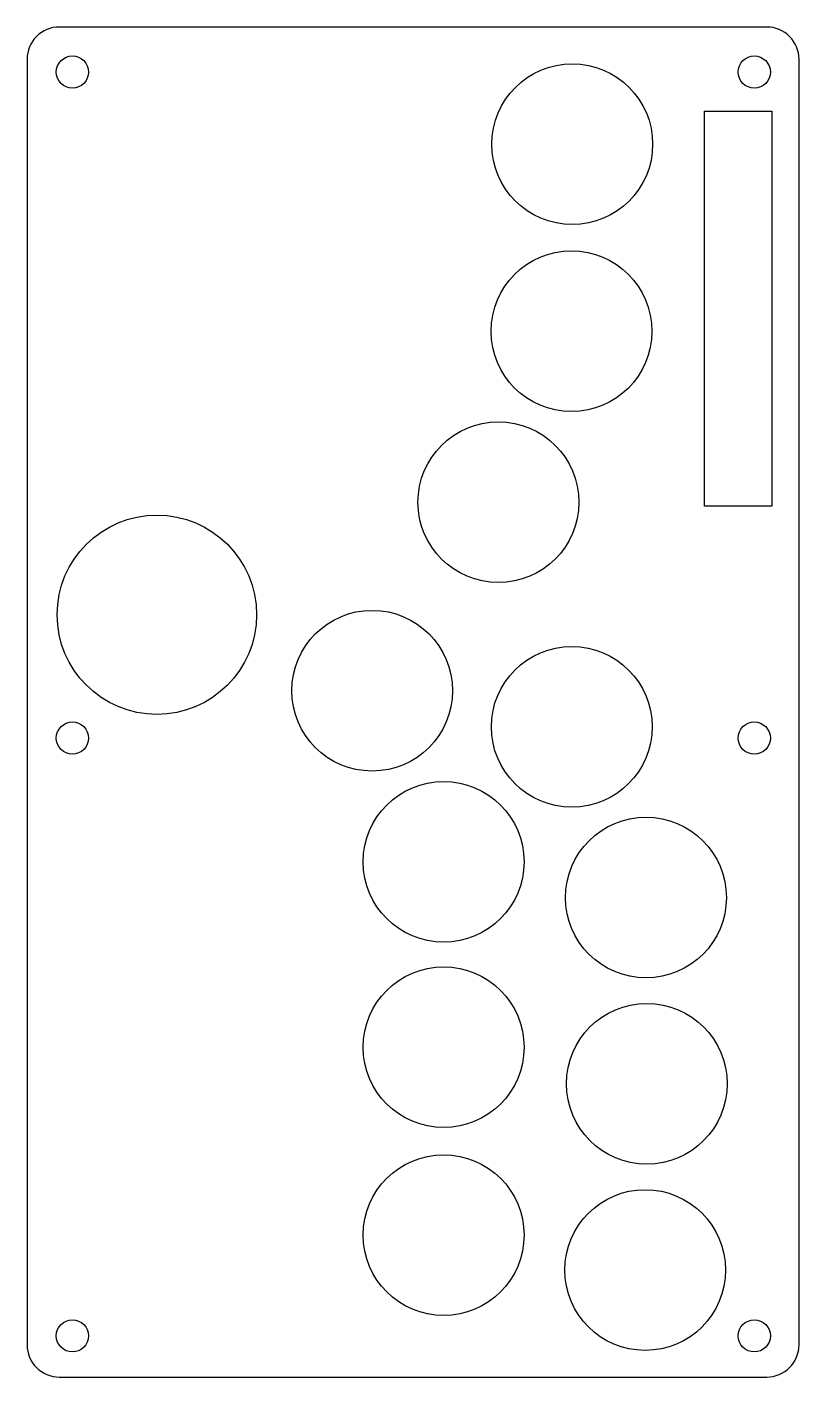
# Model space of a CAD drawing. Header units: millimetres. Extents: x 14 to 134, y -102 to 108.
import ezdxf

# ---------------------------------------------------------------- set-up
doc = ezdxf.new("R2010")
doc.units = ezdxf.units.MM
doc.layers.get('0').update_dxf_attribs({"linetype": 'CONTINUOUS'})

msp = doc.modelspace()

# ---------------------------------------------------------------- linework, layer by layer
msp.add_lwpolyline([(134.37, 103.41, 0.414214), (129.37, 108.41), (19.37, 108.41, 0.414214), (14.37, 103.41), (14.37, -96.59, 0.414214), (19.37, -101.59), (129.37, -101.59, 0.414214), (134.37, -96.59)], format="xyb", close=True)
msp.add_lwpolyline([(119.68, 95.34), (130.17, 95.34), (130.17, 33.89), (119.68, 33.89)], close=True)
for centre, radius in [((21.42, 101.41), 2.5), ((127.42, 101.41), 2.5), ((99.12, 90.18), 12.5), ((99, 61.09), 12.5), ((87.64, 34.49), 12.5), ((34.55, 16.99), 15.5), ((68.02, 5.17), 12.5), ((99.05, -0.45), 12.5), ((21.42, -2.19), 2.5), ((127.42, -2.19), 2.5), ((79.13, -21.45), 12.5), ((110.58, -27.01), 12.5), ((79.13, -50.29), 12.5), ((110.71, -55.97), 12.5), ((79.13, -79.51), 12.5), ((110.46, -84.95), 12.5), ((21.42, -95.19), 2.5), ((127.42, -95.19), 2.5)]:
    msp.add_circle(centre, radius)

doc.saveas('drawing.dxf')
